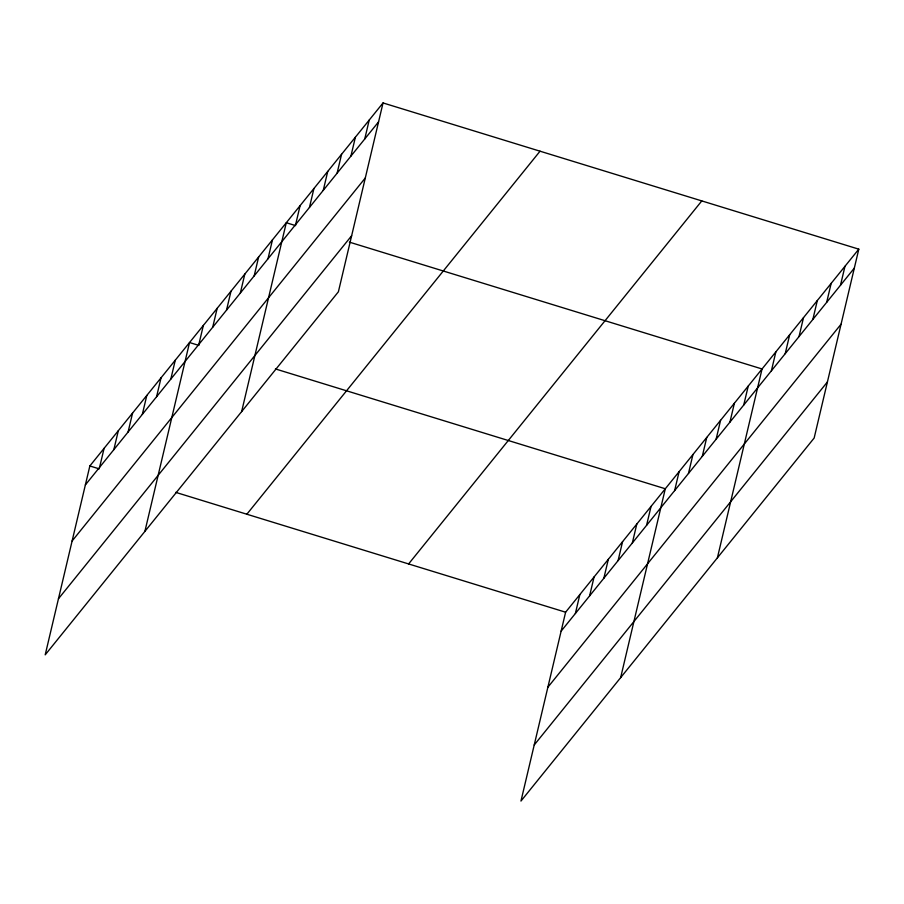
<?xml version="1.0" encoding="UTF-8"?>
<svg xmlns="http://www.w3.org/2000/svg" width="904" height="904" viewBox="0 0 904 904"><rect width="100%" height="100%" fill="white"/><g stroke="black" fill="none" stroke-linecap="round" stroke-linejoin="round"><path stroke-width="1.36" d="M383.036 102.943L89.846 465.967L45.2 654.835L338.39 291.8L383.036 102.943L858.8 249.165L814.154 438.033L520.964 801.057L565.61 612.2L858.8 249.165M99.609 467.289L104.084 448.339M113.847 449.65L118.322 430.711M128.085 432.022L132.572 413.071M142.335 414.382L146.81 395.443M156.573 396.754L161.048 377.804M170.811 379.115L175.286 360.176M144.889 531.405L189.535 342.537L198.925 345.43M198.869 344.367L203.355 325.429M212.7 327.259L217.175 308.309M226.52 310.14L230.995 291.201M240.34 293.032L244.814 274.082M254.16 275.912L258.646 256.973M267.979 258.804L272.466 239.854M241.639 411.602L286.285 222.734L295.676 225.627M295.631 224.576L300.105 205.626M309.45 207.457L313.925 188.507M323.27 190.348L327.745 171.398M337.09 173.229L341.576 154.279M350.91 156.109L355.396 137.171M364.741 139.001L369.216 120.051M575.373 613.511L579.848 594.561M589.611 595.872L594.086 576.933M603.849 578.244L608.336 559.293M618.087 560.616L622.573 541.665M632.337 542.976L636.811 524.026M646.575 525.348L651.049 506.398M620.652 677.627L665.299 488.759L275.415 368.934M674.633 490.601L679.119 471.651M688.464 473.481L692.939 454.531M702.284 456.373L706.759 437.423M716.104 439.254L720.578 420.303M729.923 422.134L734.398 403.195M743.743 405.026L748.229 386.076M717.403 557.824L762.049 368.968L349.351 242.125M771.394 370.798L775.869 351.848M785.214 353.679L789.689 334.729M799.034 336.57L803.509 317.62M812.854 319.451L817.329 300.501M826.674 302.343L831.16 283.393M840.494 285.223L844.98 266.273M85.371 484.917L378.561 121.882M72.117 540.987L365.306 177.964M58.455 598.764L351.645 235.729M246.848 514.229L540.038 151.194M408.608 563.938L701.798 200.903M561.135 631.139L854.325 268.104M547.88 687.221L841.07 324.186M534.219 744.986L827.409 381.951M89.846 465.967L99.237 468.86M175.726 492.364L565.61 612.2"/></g></svg>
